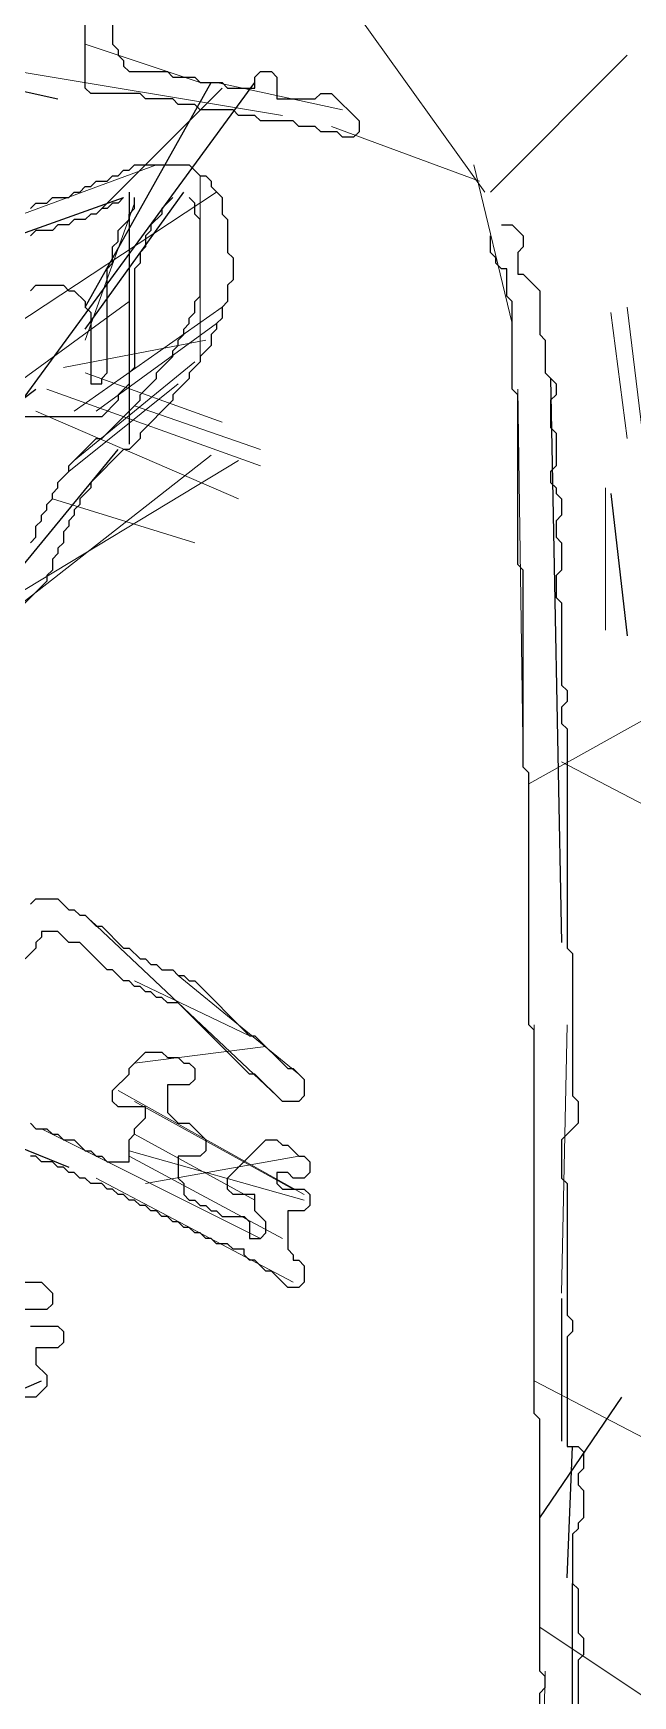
# Model space of a CAD drawing. Header units: metres. Extents: x 0 to 320, y 0 to 426.
# Drawn here: x 213.9 to 241.2, y 299.4 to 375.2 of the extents above; entities that cross this region are included whole.
import ezdxf

# ---------------------------------------------------------------- set-up
doc = ezdxf.new("R2010")
doc.units = ezdxf.units.M
for name, color, linetype in [('CUT', 7, 'Continuous'), ('FOLD', 1, 'Continuous'), ('OUTLINE', 3, 'Continuous')]:
    doc.layers.add(name, color=color, linetype=linetype)

msp = doc.modelspace()

# ---------------------------------------------------------------- linework, layer by layer
at = {"layer": 'CUT', "lineweight": 25}
for p, q in [((208.25, 373.75), (215, 372.25)), ((213, 358), (224, 373)), ((216.25, 362.75), (222, 373)), ((216.25, 361.75), (220.75, 368)), ((218.25, 368), (218.25, 356.5)), ((203.25, 362.5), (218, 367.75)), ((206, 353), (214, 359)), ((237.5, 359.5), (238, 333.75)), ((212, 349.25), (217.75, 356.25)), ((240.25, 354.25), (241, 347.75)), ((207.5, 326.75), (215.5, 323.5)), ((238, 317.5), (238, 311)), ((209, 311.5), (214.25, 313.75)), ((237, 307.5), (240.75, 313)), ((238.25, 304.75), (238.5, 310.75)), ((238.5, 298), (238.5, 304.5))]:
    msp.add_line(p, q, dxfattribs=at)
at = {"layer": 'FOLD', "lineweight": 18}
for p, q in [((228.75, 376), (234.5, 368)), ((207.25, 374.5), (225.25, 371.5)), ((216.25, 374.75), (221.5, 373)), ((234.75, 368), (241, 374.25)), ((217, 367.25), (222.5, 372.75)), ((222.25, 373), (228, 371.75)), ((227.5, 371), (234.25, 368.5)), ((205.25, 364), (219.5, 369.25)), ((234, 369.25), (235.75, 362)), ((212, 361.25), (222.25, 368)), ((221.5, 360.5), (221.5, 368.75)), ((216.25, 361.25), (218.5, 367.5)), ((203.5, 352.25), (218.25, 363)), ((215.75, 358), (222.5, 362.75)), ((241, 362.75), (241.75, 356.5)), ((216.75, 358), (222.25, 362)), ((240.25, 362.5), (241, 356.75)), ((215.25, 360), (221.75, 361.25)), ((215.75, 355.75), (221.25, 360.25)), ((216.25, 359.75), (222.5, 357.5)), ((214.5, 359), (224.25, 355.5)), ((215.5, 355.25), (220.5, 359.25)), ((236, 359), (236.25, 342)), ((218.5, 358.25), (224.25, 356.25)), ((214, 358), (223.25, 354)), ((212.75, 348.75), (222, 356)), ((210, 347.75), (223.25, 355.75)), ((240, 348), (240, 354.5)), ((214.75, 354), (221.25, 352)), ((236.5, 341), (243.25, 344.75)), ((238, 342), (243.25, 339.25)), ((216.5, 334.75), (225, 326.75)), ((218.5, 332), (223.75, 329.5)), ((220.5, 332.25), (226, 327.75)), ((236.75, 316), (236.75, 330)), ((238, 317.75), (238.25, 330)), ((218.5, 328.25), (224.5, 329)), ((217.75, 327), (226.25, 322.25)), ((218.5, 326.5), (225.75, 322.5)), ((214.25, 325.25), (224.25, 320.25)), ((218.5, 325), (224, 322)), ((218.25, 324.25), (226.25, 322)), ((218.25, 324), (225.25, 320.25)), ((219, 322.75), (226, 324)), ((216.75, 323), (225.75, 318.25)), ((236.75, 313.75), (242.5, 310.75)), ((237, 300.75), (237, 306.75)), ((237, 302.5), (244.5, 297.5)), ((237, 288.25), (237.25, 300.5))]:
    msp.add_line(p, q, dxfattribs=at)
at = {"layer": 'OUTLINE'}
for points in [[(217.5, 376), (217.5, 374.75), (217.75, 374.5), (217.75, 374.25), (218, 374), (218, 373.75), (218.25, 373.5), (220, 373.5), (220.25, 373.25), (221.25, 373.25), (221.5, 373), (222.5, 373), (222.75, 372.75), (224, 372.75), (224, 373.25), (224.25, 373.5), (224.75, 373.5), (225, 373.25), (225, 372.25), (226.75, 372.25), (227, 372.5), (227.5, 372.5), (228.75, 371.25), (228.75, 370.75), (228.5, 370.5), (228, 370.5), (227.75, 370.75), (227, 370.75), (226.75, 371), (226, 371), (225.75, 371.25), (224.25, 371.25), (224, 371.5), (223.25, 371.5), (223, 371.75), (221.5, 371.75), (221.25, 372), (220.5, 372), (220.25, 372.25), (219, 372.25), (218.75, 372.5), (216.5, 372.5), (216.25, 372.75), (216.25, 382)], [(213.75, 367.25), (214, 367.5), (214.5, 367.5), (214.75, 367.75), (215.5, 367.75), (215.75, 368), (216, 368), (216.25, 368.25), (216.5, 368.25), (216.75, 368.5), (217.25, 368.5), (217.5, 368.75), (217.75, 368.75), (218, 369), (218.25, 369), (218.5, 369.25), (221, 369.25), (221.5, 368.75), (221.75, 368.75), (222, 368.5), (222, 368.25), (222.5, 367.75), (222.5, 367), (222.75, 366.75), (222.75, 365.25), (223, 365), (223, 364), (222.75, 363.75), (222.75, 363), (222.5, 362.75), (222.5, 362.25), (222.25, 362), (222.25, 361.75), (222, 361.5), (222, 361), (221.5, 360.5), (221.5, 360.25), (221, 359.75), (221, 359.5), (220.25, 358.75), (220.25, 358.5), (218.75, 357), (218.75, 356.75), (218.25, 356.25), (218, 356.25), (216.5, 354.75), (216.5, 354.5), (216, 354), (216, 353.75), (215.75, 353.5), (215.75, 353.25), (215.5, 353), (215.5, 352.75), (215.25, 352.5), (215.25, 352), (215, 351.75), (215, 351.5), (214.75, 351.25), (214.75, 350.75), (214.5, 350.5), (214.5, 350.25), (211.5, 347.25)], [(220.25, 367.75), (219.75, 367.25), (219.75, 367), (219.25, 366.5), (219.25, 366.25), (219, 366), (219, 365.5), (218.75, 365.25), (218.75, 364.75), (218.5, 364.5), (218.5, 360), (218.25, 359.75), (218.25, 359.25), (217.75, 358.75), (217.75, 358.5), (217, 357.75), (210.75, 357.75)], [(213.75, 352), (214, 352.25), (214, 352.75), (214.25, 353), (214.25, 353.25), (214.5, 353.5), (214.5, 353.75), (214.75, 354), (214.75, 354.25), (215, 354.5), (215, 354.75), (215.5, 355.25), (215.5, 355.5), (216.75, 356.75), (217, 356.75), (218.75, 358.5), (218.75, 358.75), (219.5, 359.5), (219.5, 359.75), (220.25, 360.5), (220.25, 360.75), (220.5, 361), (220.5, 361.25), (220.75, 361.5), (220.75, 361.75), (221, 362), (221, 362.25), (221.25, 362.5), (221.25, 363), (221.5, 363.25), (221.5, 366.75), (221.25, 367), (221.25, 367.5), (221, 367.75)], [(218, 367.75), (217.75, 367.5), (217.5, 367.5), (217.25, 367.25), (217, 367.25), (216.75, 367), (216.5, 367), (216.25, 366.75), (215.75, 366.75), (215.5, 366.5), (215, 366.5), (214.75, 366.25), (214, 366.25), (213.75, 366)], [(213.75, 363.5), (214, 363.75), (215.25, 363.75), (215.5, 363.5), (215.75, 363.5), (216.25, 363), (216.25, 362.75), (216.5, 362.5), (216.5, 359.25), (217, 359.25), (217, 359.5), (217.25, 359.75), (217.25, 364.5), (217.5, 364.75), (217.5, 365.5), (217.75, 365.75), (217.75, 366.25), (218.25, 366.75), (218.25, 367), (218.5, 367.25), (218.5, 367.75)], [(235.25, 366.5), (235.75, 366.5), (236.25, 366), (236.25, 365.5), (236, 365.25), (236, 364.25), (236.25, 364.25), (237, 363.5), (237, 361.5), (237.25, 361.25), (237.25, 359.75), (237.75, 359.25), (237.75, 358.75), (237.5, 358.5), (237.5, 357.25), (237.75, 357), (237.75, 355.5), (237.5, 355.25), (237.5, 354.75), (237.75, 354.5), (237.75, 354.25), (238, 354), (238, 353.25), (237.75, 353), (237.75, 352.25), (238, 352), (238, 350.75), (237.75, 350.5), (237.75, 349.5), (238, 349.25), (238, 345.5), (238.25, 345.25), (238.25, 344.75), (238, 344.5), (238, 343.75), (238.25, 343.5), (238.25, 333.5), (238.5, 333.25), (238.5, 326.75), (238.75, 326.5), (238.75, 325.5), (238, 324.75), (238, 323), (238.25, 322.75), (238.25, 316.75), (238.5, 316.5), (238.5, 316), (238.25, 315.75), (238.25, 310.75), (238.75, 310.75), (239, 310.5), (239, 309.75), (238.75, 309.5), (238.75, 309), (239, 308.75), (239, 307.5), (238.75, 307.25), (238.75, 307), (238.5, 306.75), (238.5, 304.5), (238.75, 304.25), (238.75, 302.25), (239, 302), (239, 301.25), (238.75, 301), (238.75, 297.75)], [(237, 298.75), (237, 299.5), (237.25, 299.75), (237.25, 300.25), (237, 300.5), (237, 312), (236.75, 312.25), (236.75, 329.75), (236.5, 330), (236.5, 341.5), (236.25, 341.75), (236.25, 350.75), (236, 351), (236, 358.75), (235.75, 359), (235.75, 363), (235.5, 363.25), (235.5, 364.5), (235.25, 364.5), (235, 364.75), (235, 365), (234.75, 365.25), (234.75, 366)], [(213.75, 335.5), (214, 335.75), (215, 335.75), (215.5, 335.25), (215.75, 335.25), (216, 335), (216.25, 335), (216.75, 334.5), (217, 334.5), (218, 333.5), (218.25, 333.5), (218.75, 333), (219, 333), (219.25, 332.75), (219.5, 332.75), (219.75, 332.5), (220.25, 332.5), (220.5, 332.25), (220.75, 332.25), (221, 332), (221.25, 332), (223.75, 329.5), (224, 329.5), (225.5, 328), (225.75, 328), (226.25, 327.5), (226.25, 326.75), (226, 326.5), (225.25, 326.5), (224, 327.75), (223.75, 327.75), (220.5, 331), (220, 331), (219.75, 331.25), (219.5, 331.25), (219.25, 331.5), (219, 331.5), (218.75, 331.75), (218.5, 331.75), (218.25, 332), (218, 332), (217.5, 332.5), (217.25, 332.5), (216, 333.75), (215.5, 333.75), (215, 334.25), (214.25, 334.25), (214.25, 334), (214, 333.75), (214, 333.5), (213.5, 333)], [(213.75, 325.5), (214, 325.25), (214.5, 325.25), (214.75, 325), (215, 325), (215.25, 324.75), (215.75, 324.75), (216.25, 324.25), (216.5, 324.25), (216.75, 324), (217, 324), (217.25, 323.75), (218.25, 323.75), (218.25, 324.75), (218.5, 325), (218.5, 325.25), (219, 325.75), (219, 326.25), (217.75, 326.25), (217.5, 326.5), (217.5, 327), (218.25, 327.75), (218.25, 328), (219, 328.75), (219.75, 328.75), (220, 328.5), (220.5, 328.5), (220.75, 328.25), (221, 328.25), (221.25, 328), (221.25, 327.5), (221, 327.25), (220, 327.25), (220, 326), (220.5, 325.5), (221, 325.5), (221.75, 324.75), (221.75, 324.25), (221.5, 324), (220.5, 324), (220.5, 323), (220.75, 322.75), (220.75, 322.25), (221, 322), (221.25, 322), (221.5, 321.75), (221.75, 321.75), (222, 321.5), (222.25, 321.5), (222.5, 321.25), (223.5, 321.25), (223.75, 321), (223.75, 320.25), (224.25, 320.25), (224.5, 320.5), (224.5, 321), (224, 321.5), (224, 322.25), (223, 322.25), (222.75, 322.5), (222.75, 323), (224.5, 324.75), (225, 324.75), (225.25, 324.5), (225.5, 324.5), (226, 324), (226.25, 324), (226.5, 323.75), (226.5, 323.25), (226.25, 323), (225.75, 323), (225.5, 323.25), (225, 323.25), (225, 322.75), (225.25, 322.5), (226.25, 322.5), (226.5, 322.25), (226.5, 321.75), (226.25, 321.5), (225.5, 321.5), (225.5, 319.75), (225.75, 319.5), (225.75, 319.25), (226, 319.25), (226.25, 319), (226.25, 318.25), (226, 318), (225.5, 318), (224.75, 318.75), (224.5, 318.75), (224, 319.25), (223.75, 319.25), (223.5, 319.5), (223.5, 319.75), (223, 319.75), (222.75, 320), (222.25, 320), (222, 320.25), (221.75, 320.25), (221.5, 320.5), (221.25, 320.5), (221, 320.75), (220.75, 320.75), (220.5, 321), (220.25, 321), (220, 321.25), (219.75, 321.25), (219.5, 321.5), (219.25, 321.5), (219, 321.75), (218.75, 321.75), (218.5, 322), (218.25, 322), (218, 322.25), (217.75, 322.25), (217.5, 322.5), (217.25, 322.5), (217, 322.75), (216.5, 322.75), (216.25, 323), (216, 323), (215.75, 323.25), (215.5, 323.25), (215.25, 323.5), (215, 323.5), (214.75, 323.75), (214.25, 323.75), (214, 324), (213.75, 324)], [(213.5, 318.25), (214.25, 318.25), (214.75, 317.75), (214.75, 317.25), (214.5, 317), (213.5, 317)], [(213.75, 316.25), (215, 316.25), (215.25, 316), (215.25, 315.5), (215, 315.25), (214, 315.25), (214, 314.5), (214.5, 314), (214.5, 313.5), (214, 313), (213.5, 313)]]:
    msp.add_lwpolyline(points, dxfattribs=at)

doc.saveas('drawing.dxf')
